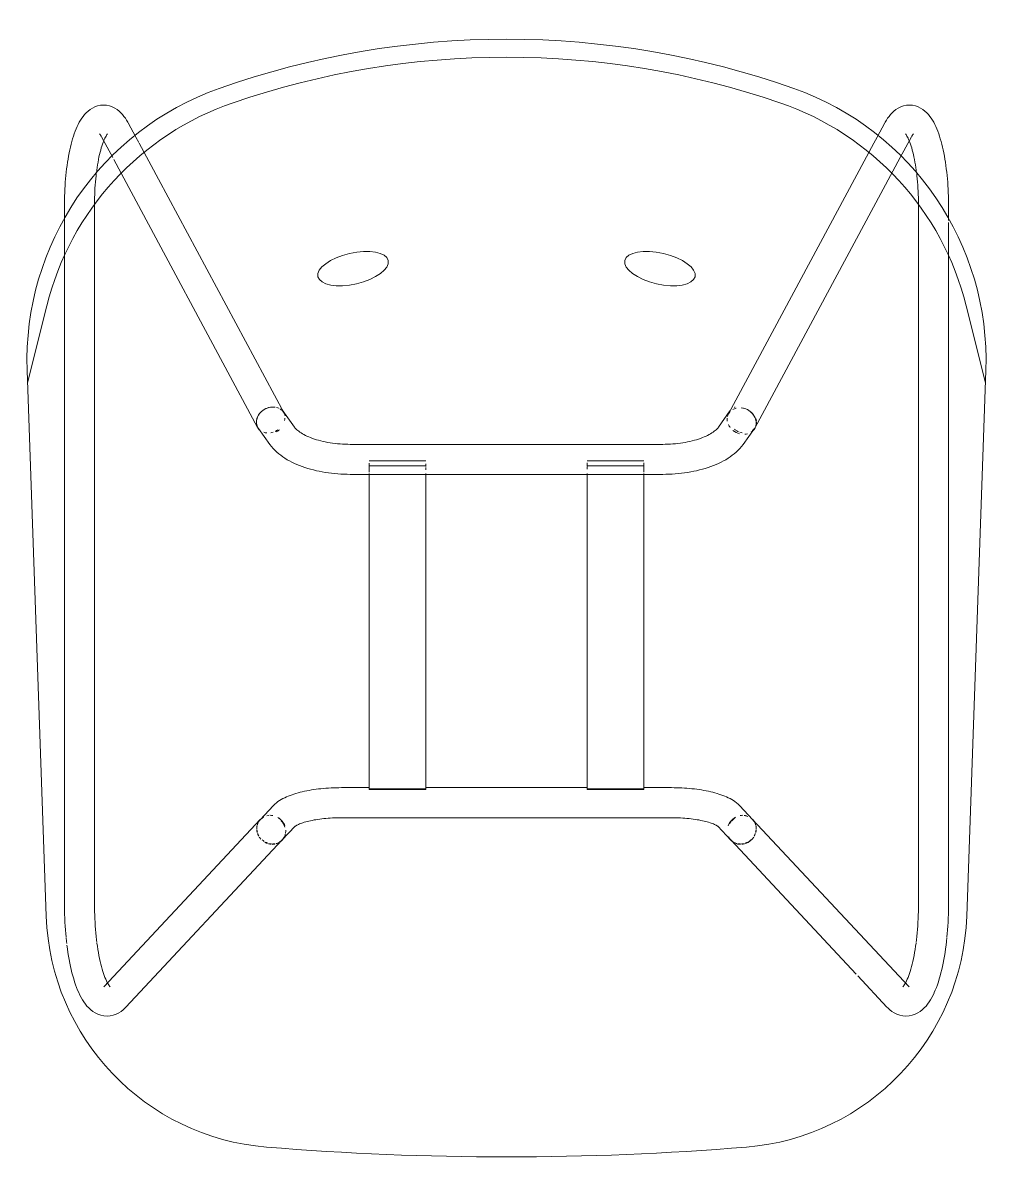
# Model space of a CAD drawing. Header units: inches. Extents: x -326 to 986, y -79 to 1436.
# Drawn here: x 406.08 to 426.22, y 92.17 to 115.85 of the extents above; entities that cross this region are included whole.
import ezdxf

# ---------------------------------------------------------------- set-up
doc = ezdxf.new("R2010")
doc.units = ezdxf.units.IN
doc.header["$MEASUREMENT"] = 0
doc.layers.add('I-FURN', color=30, linetype='Continuous', lineweight=9)

# ---------------------------------------------------------------- blocks, each defined once
blk = doc.blocks.new('HighTower_Eyes_Guest - HighTower_Eyes_Guest-V11-Level XX  POWER _ SIGNAL NEW')
at = {"layer": 'I-FURN'}
for p, q in [((-7.715, 8.958), (-7.877, 9.259)), ((7.877, 9.259), (7.715, 8.958)), ((-8.316, 9.013), (-8.325, 9)), ((-8.302, 9.029), (-8.304, 9.027)), ((8.302, 9.029), (8.304, 9.027)), ((-8.427, 8.964), (-8.197, 8.536)), ((-7.654, 8.846), (-7.715, 8.958)), ((-4.629, 3.215), (-7.648, 8.833)), ((7.647, 8.833), (4.621, 3.199)), ((7.715, 8.958), (7.648, 8.833)), ((8.197, 8.536), (8.427, 8.964)), ((5.171, 2.904), (8.197, 8.536)), ((-8.175, 8.495), (-5.18, 2.919)), ((-9.199, 7.566), (-9.199, 7.229)), ((-8.574, -7.02), (-8.574, 7.566)), ((8.574, 7.566), (8.574, -7.02)), ((9.199, 7.229), (9.199, 7.566)), ((-9.199, 7.229), (-9.199, -7.02)), ((9.199, -7.02), (9.199, 7.185)), ((-9.968, 3.844), (-9.567, 5.453)), ((9.968, 3.844), (9.567, 5.453)), ((-9.978, 4.107), (-9.581, -7.252)), ((9.581, -7.252), (9.978, 4.107)), ((-4.414, 2.926), (-4.652, 3.262)), ((4.652, 3.262), (4.414, 2.926)), ((-5.162, 2.9), (-4.924, 2.564)), ((4.924, 2.564), (5.162, 2.9)), ((-3.464, 2.575), (-3.411, 2.572)), ((3.251, 2.567), (-3.251, 2.567)), ((-2.858, 2.223), (-1.677, 2.223)), ((-2.858, 2.103), (-2.858, 2.174)), ((-2.858, 2.174), (-2.858, 2.121)), ((-1.677, 2.161), (-1.677, 2.103)), ((1.677, 2.223), (2.858, 2.223)), ((1.677, 2.121), (1.677, 2.179)), ((1.677, 2.179), (1.677, 2.121)), ((2.858, 2.121), (2.858, 2.179)), ((2.858, 2.179), (2.858, 2.108)), ((-3.251, 1.942), (3.251, 1.942)), ((-2.858, 2.121), (-1.677, 2.121)), ((-2.858, 2.037), (-2.858, 2.099)), ((-2.858, 2.099), (-2.858, 2.037)), ((-2.858, 1.987), (-2.858, 2.034)), ((-2.858, 2.034), (-2.858, 1.987)), ((-2.858, 1.758), (-2.858, 1.958)), ((-2.858, 1.942), (-2.858, 0.384)), ((-1.677, 2.037), (-1.677, 2.087)), ((-1.677, 2.087), (-1.677, 2.037)), ((-1.677, 1.958), (-1.677, 1.758)), ((-1.677, 0.384), (-1.677, 1.942)), ((1.677, 2.121), (2.858, 2.121)), ((1.677, 2.053), (1.677, 2.103)), ((1.677, 2.103), (1.677, 2.053)), ((1.677, 1.758), (1.677, 1.958)), ((1.677, 1.945), (1.677, 1.431)), ((2.858, 2.041), (2.858, 2.103)), ((2.858, 2.103), (2.858, 2.041)), ((2.858, 1.99), (2.858, 2.037)), ((2.858, 2.037), (2.858, 1.99)), ((2.858, 1.958), (2.858, 1.758)), ((2.858, 1.431), (2.858, 1.943)), ((3.315, 1.943), (3.251, 1.942)), ((-2.858, 1.431), (-2.858, 1.758)), ((-1.677, 1.758), (-1.677, 1.431)), ((1.677, 1.662), (1.677, 1.758)), ((1.677, 1.431), (1.677, 1.662)), ((2.858, 1.758), (2.858, 1.431)), ((-2.858, -3.207), (-2.858, 1.431)), ((-1.677, 1.431), (-1.677, -3.207)), ((1.677, -3.207), (1.677, 1.431)), ((2.858, 1.431), (2.858, -3.207)), ((1.677, 1.407), (1.677, 0.384)), ((2.858, 0.384), (2.858, 1.407)), ((-2.858, 0.384), (-2.858, -0.754)), ((-1.677, -0.181), (-1.677, 0.384)), ((1.677, 0.384), (1.677, -0.181)), ((2.858, -0.754), (2.858, 0.384)), ((-1.677, -0.754), (-1.677, -0.181)), ((1.677, -0.181), (1.677, -0.754)), ((-2.858, -0.754), (-2.858, -1.82)), ((-1.677, -1.82), (-1.677, -0.754)), ((1.677, -0.754), (1.677, -1.82)), ((2.858, -1.82), (2.858, -0.754)), ((-2.858, -1.82), (-2.858, -3.073)), ((-1.677, -3.073), (-1.677, -1.82)), ((1.677, -1.82), (1.677, -3.073)), ((2.858, -3.073), (2.858, -1.82)), ((-2.858, -3.073), (-2.858, -4.583)), ((-1.677, -4.583), (-1.677, -3.073)), ((1.677, -3.073), (1.677, -4.583)), ((2.858, -4.583), (2.858, -3.073)), ((-2.858, -3.535), (-2.858, -3.207)), ((-1.677, -3.207), (-1.677, -3.535)), ((1.677, -3.535), (1.677, -3.207)), ((2.858, -3.207), (2.858, -3.373)), ((-2.858, -4.602), (-2.858, -3.535)), ((-1.677, -3.535), (-1.677, -4.602)), ((1.677, -4.602), (1.677, -3.535)), ((2.858, -3.373), (2.858, -3.535)), ((2.858, -3.535), (2.858, -4.602)), ((-2.858, -4.578), (-3.421, -4.578)), ((-2.858, -4.578), (-2.858, -4.589)), ((-2.858, -4.602), (-2.858, -4.578)), ((-2.858, -4.589), (-2.858, -4.614)), ((-1.677, -4.602), (-2.858, -4.602)), ((-2.858, -4.614), (-1.677, -4.614)), ((1.677, -4.578), (-1.677, -4.578)), ((-1.677, -4.589), (-1.677, -4.578)), ((-1.677, -4.578), (-1.677, -4.583)), ((-1.677, -4.583), (-1.677, -4.602)), ((-1.677, -4.614), (-1.677, -4.589)), ((1.677, -4.589), (1.677, -4.578)), ((1.677, -4.578), (1.677, -4.602)), ((1.677, -4.614), (1.677, -4.589)), ((1.677, -4.602), (2.858, -4.602)), ((2.858, -4.614), (1.677, -4.614)), ((3.421, -4.578), (2.858, -4.578)), ((2.858, -4.578), (2.858, -4.589)), ((2.858, -4.602), (2.858, -4.578)), ((2.858, -4.589), (2.858, -4.614)), ((4.25, -4.664), (4.204, -4.654)), ((-4.85, -4.951), (-5.128, -5.245)), ((5.128, -5.245), (4.85, -4.951)), ((-3.421, -5.203), (3.421, -5.203)), ((-5.124, -5.238), (-8.377, -8.719)), ((-4.673, -5.674), (-4.396, -5.38)), ((3.668, -5.211), (3.623, -5.209)), ((4.042, -5.259), (4.004, -5.251)), ((4.078, -5.266), (4.042, -5.259)), ((4.113, -5.274), (4.078, -5.266)), ((4.146, -5.282), (4.113, -5.274)), ((4.178, -5.29), (4.146, -5.282)), ((4.208, -5.299), (4.178, -5.29)), ((4.236, -5.308), (4.208, -5.299)), ((4.262, -5.316), (4.236, -5.308)), ((4.397, -5.381), (4.395, -5.38)), ((4.396, -5.38), (4.673, -5.674)), ((8.377, -8.719), (5.124, -5.239)), ((-7.92, -9.146), (-4.667, -5.665)), ((4.668, -5.666), (7.276, -8.457)), ((9.194, -7.293), (9.197, -7.21)), ((-8.541, -7.673), (-8.548, -7.601)), ((9.168, -7.684), (9.174, -7.62)), ((8.445, -8.249), (8.459, -8.193)), ((8.459, -8.193), (8.471, -8.134)), ((7.311, -8.494), (7.92, -9.146)), ((8.373, -8.491), (8.388, -8.448)), ((-8.313, -8.63), (-8.327, -8.6)), ((-8.299, -8.655), (-8.313, -8.63)), ((-8.263, -8.709), (-8.273, -8.695)), ((-8.247, -8.726), (-8.249, -8.724)), ((8.247, -8.726), (8.249, -8.724)), ((-8.315, -9.333), (-8.249, -9.328)), ((8.313, -9.333), (8.249, -9.328))]:
    blk.add_line(p, q, dxfattribs=at)
at = {"layer": 'I-FURN', "flags": 128}
for points in [[(-8.387, 9.629), (-8.45, 9.624), (-8.511, 9.612), (-8.568, 9.592), (-8.62, 9.566), (-8.667, 9.536), (-8.709, 9.504), (-8.747, 9.468), (-8.781, 9.432), (-8.812, 9.393), (-8.84, 9.353), (-8.867, 9.312), (-8.892, 9.269), (-8.915, 9.225), (-8.937, 9.179), (-8.957, 9.131), (-8.977, 9.082), (-8.996, 9.031), (-9.014, 8.979), (-9.03, 8.925), (-9.047, 8.869), (-9.062, 8.812), (-9.076, 8.753), (-9.09, 8.693), (-9.103, 8.631), (-9.115, 8.568), (-9.126, 8.504), (-9.137, 8.438), (-9.146, 8.372), (-9.155, 8.304), (-9.163, 8.235), (-9.171, 8.165), (-9.177, 8.095), (-9.183, 8.023), (-9.188, 7.952), (-9.192, 7.879), (-9.195, 7.806), (-9.197, 7.733), (-9.199, 7.66), (-9.199, 7.586), (-9.199, 7.566)], [(-8.387, 9.629), (-8.323, 9.624), (-8.262, 9.612), (-8.205, 9.592), (-8.153, 9.566), (-8.107, 9.536), (-8.065, 9.504), (-8.027, 9.468), (-7.993, 9.432), (-7.962, 9.393), (-7.933, 9.353), (-7.907, 9.312), (-7.882, 9.269), (-7.877, 9.259)], [(8.387, 9.629), (8.323, 9.624), (8.262, 9.612), (8.205, 9.592), (8.153, 9.566), (8.107, 9.536), (8.065, 9.504), (8.027, 9.468), (7.993, 9.432), (7.962, 9.393), (7.933, 9.353), (7.907, 9.312), (7.882, 9.269), (7.877, 9.259)], [(8.387, 9.629), (8.45, 9.624), (8.511, 9.612), (8.568, 9.592), (8.62, 9.566), (8.667, 9.536), (8.709, 9.504), (8.747, 9.468), (8.781, 9.432), (8.812, 9.393), (8.84, 9.353), (8.867, 9.312), (8.892, 9.269), (8.915, 9.225), (8.937, 9.179), (8.957, 9.131), (8.977, 9.082), (8.996, 9.031), (9.014, 8.979), (9.03, 8.925), (9.047, 8.869), (9.062, 8.812), (9.076, 8.753), (9.09, 8.693), (9.103, 8.631), (9.115, 8.568), (9.126, 8.504), (9.137, 8.438), (9.146, 8.372), (9.155, 8.304), (9.163, 8.235), (9.171, 8.165), (9.177, 8.095), (9.183, 8.023), (9.188, 7.952), (9.192, 7.879), (9.195, 7.806), (9.197, 7.733), (9.199, 7.66), (9.199, 7.586), (9.199, 7.566)], [(-8.471, 9.029), (-8.47, 9.027), (-8.465, 9.022), (-8.458, 9.013), (-8.449, 9), (-8.438, 8.983), (-8.427, 8.964)], [(-8.325, 9), (-8.335, 8.983), (-8.346, 8.963), (-8.358, 8.94), (-8.371, 8.913), (-8.384, 8.883)], [(-8.304, 9.027), (-8.309, 9.022), (-8.316, 9.013)], [(8.304, 9.027), (8.309, 9.022), (8.316, 9.013)], [(8.316, 9.013), (8.325, 9), (8.335, 8.983), (8.346, 8.963), (8.358, 8.94), (8.371, 8.913), (8.384, 8.883)], [(8.471, 9.029), (8.47, 9.027), (8.465, 9.022), (8.458, 9.013), (8.449, 9), (8.438, 8.983), (8.427, 8.964)], [(-8.384, 8.883), (-8.397, 8.85), (-8.409, 8.814), (-8.422, 8.776), (-8.435, 8.735), (-8.447, 8.692), (-8.459, 8.646), (-8.471, 8.598), (-8.482, 8.548), (-8.492, 8.496), (-8.502, 8.443), (-8.512, 8.387), (-8.521, 8.331), (-8.529, 8.272), (-8.537, 8.213)], [(8.384, 8.883), (8.397, 8.85), (8.409, 8.814), (8.422, 8.776), (8.435, 8.735), (8.447, 8.692), (8.459, 8.646), (8.471, 8.598), (8.482, 8.548), (8.492, 8.496), (8.502, 8.443), (8.512, 8.387), (8.521, 8.331), (8.529, 8.272), (8.537, 8.213)], [(-8.538, 8.199), (-8.544, 8.152), (-8.55, 8.09), (-8.556, 8.027), (-8.56, 7.963), (-8.565, 7.898), (-8.568, 7.833), (-8.571, 7.767), (-8.573, 7.702)], [(8.538, 8.199), (8.544, 8.152), (8.55, 8.09), (8.556, 8.027), (8.56, 7.963), (8.564, 7.903)], [(8.565, 7.898), (8.568, 7.833), (8.571, 7.767), (8.573, 7.701), (8.574, 7.635), (8.574, 7.569), (8.574, 7.566)], [(-8.573, 7.701), (-8.574, 7.635), (-8.574, 7.569), (-8.574, 7.566)], [(-4.414, 2.926), (-4.405, 2.914), (-4.393, 2.9), (-4.379, 2.885), (-4.363, 2.87), (-4.345, 2.854), (-4.324, 2.838), (-4.301, 2.821), (-4.276, 2.804), (-4.248, 2.788), (-4.218, 2.771), (-4.186, 2.754), (-4.153, 2.738), (-4.117, 2.722), (-4.079, 2.707), (-4.04, 2.692), (-3.998, 2.678), (-3.956, 2.664), (-3.911, 2.652), (-3.866, 2.64), (-3.819, 2.628), (-3.771, 2.618), (-3.722, 2.608), (-3.672, 2.6), (-3.621, 2.592), (-3.569, 2.586), (-3.517, 2.58), (-3.464, 2.575)], [(4.414, 2.926), (4.405, 2.914), (4.393, 2.9), (4.379, 2.885), (4.363, 2.87), (4.345, 2.854), (4.324, 2.838), (4.301, 2.821), (4.276, 2.804), (4.248, 2.788), (4.218, 2.771), (4.186, 2.754), (4.153, 2.738), (4.117, 2.722)], [(3.911, 2.652), (3.866, 2.64), (3.819, 2.628), (3.771, 2.618), (3.722, 2.608), (3.672, 2.6), (3.621, 2.592), (3.569, 2.586), (3.517, 2.58), (3.464, 2.575), (3.411, 2.572), (3.357, 2.569), (3.303, 2.568), (3.251, 2.567)], [(4.04, 2.692), (3.998, 2.678), (3.956, 2.664), (3.911, 2.652)], [(4.117, 2.722), (4.079, 2.707), (4.04, 2.692)], [(-4.924, 2.564), (-4.892, 2.522), (-4.858, 2.482)], [(-4.858, 2.482), (-4.821, 2.443), (-4.783, 2.407), (-4.742, 2.372), (-4.7, 2.339), (-4.656, 2.307), (-4.611, 2.277), (-4.564, 2.248), (-4.515, 2.221), (-4.465, 2.195), (-4.414, 2.17), (-4.361, 2.147), (-4.307, 2.125), (-4.251, 2.104), (-4.195, 2.085), (-4.137, 2.066), (-4.078, 2.049), (-4.019, 2.033), (-3.958, 2.019), (-3.896, 2.006), (-3.834, 1.994)], [(-3.411, 2.572), (-3.357, 2.569), (-3.303, 2.568), (-3.251, 2.567)], [(4.821, 2.443), (4.783, 2.407), (4.742, 2.372), (4.7, 2.339), (4.656, 2.307), (4.611, 2.277), (4.564, 2.248), (4.515, 2.221), (4.465, 2.195), (4.414, 2.17), (4.361, 2.147), (4.307, 2.125)], [(4.924, 2.564), (4.892, 2.522), (4.858, 2.482), (4.821, 2.443)], [(-3.834, 1.994), (-3.771, 1.983), (-3.707, 1.973), (-3.643, 1.965), (-3.578, 1.958)], [(-3.578, 1.958), (-3.513, 1.952), (-3.447, 1.948), (-3.381, 1.945), (-3.315, 1.943), (-3.251, 1.942)], [(3.447, 1.948), (3.381, 1.945), (3.315, 1.943)], [(4.307, 2.125), (4.251, 2.104), (4.195, 2.085), (4.137, 2.066), (4.078, 2.049), (4.019, 2.033), (3.958, 2.019), (3.896, 2.006), (3.834, 1.994), (3.771, 1.983), (3.707, 1.973), (3.643, 1.965), (3.578, 1.958), (3.513, 1.952), (3.447, 1.948)], [(-4.581, -4.771), (-4.543, -4.755), (-4.504, -4.739), (-4.464, -4.725), (-4.423, -4.711), (-4.382, -4.699), (-4.339, -4.686), (-4.295, -4.675), (-4.25, -4.664), (-4.204, -4.654), (-4.157, -4.644), (-4.11, -4.635), (-4.062, -4.627), (-4.012, -4.62), (-3.962, -4.613), (-3.912, -4.606), (-3.861, -4.601), (-3.809, -4.596), (-3.757, -4.591)], [(-3.757, -4.591), (-3.704, -4.587), (-3.651, -4.584), (-3.598, -4.582), (-3.544, -4.58), (-3.491, -4.579), (-3.437, -4.578), (-3.421, -4.578)], [(3.809, -4.596), (3.757, -4.591), (3.704, -4.587), (3.651, -4.584), (3.598, -4.582), (3.544, -4.58), (3.491, -4.579), (3.437, -4.578), (3.421, -4.578)], [(4.204, -4.654), (4.157, -4.644), (4.11, -4.635), (4.062, -4.627), (4.012, -4.62), (3.962, -4.613), (3.912, -4.606), (3.861, -4.601), (3.809, -4.596)], [(4.581, -4.771), (4.543, -4.755), (4.504, -4.739), (4.464, -4.725), (4.423, -4.711), (4.382, -4.699), (4.339, -4.686), (4.295, -4.675), (4.25, -4.664)], [(-4.85, -4.951), (-4.82, -4.921), (-4.788, -4.894), (-4.756, -4.869), (-4.722, -4.847), (-4.688, -4.826), (-4.653, -4.806), (-4.617, -4.788), (-4.581, -4.771)], [(4.756, -4.869), (4.722, -4.847), (4.688, -4.826), (4.653, -4.806), (4.617, -4.788), (4.581, -4.771)], [(4.85, -4.951), (4.82, -4.921), (4.788, -4.894), (4.756, -4.869)], [(-3.926, -5.239), (-3.885, -5.233), (-3.843, -5.227), (-3.801, -5.223), (-3.757, -5.218), (-3.713, -5.215), (-3.668, -5.211), (-3.623, -5.209), (-3.578, -5.206), (-3.532, -5.205), (-3.486, -5.204), (-3.44, -5.203), (-3.421, -5.203)], [(3.623, -5.209), (3.578, -5.206), (3.532, -5.205), (3.486, -5.204), (3.44, -5.203), (3.421, -5.203)], [(-4.397, -5.381), (-4.395, -5.38), (-4.391, -5.377)], [(-4.391, -5.377), (-4.384, -5.372), (-4.374, -5.366), (-4.361, -5.359), (-4.346, -5.351), (-4.329, -5.343), (-4.309, -5.334), (-4.286, -5.325), (-4.262, -5.316), (-4.236, -5.308), (-4.208, -5.299), (-4.178, -5.29), (-4.146, -5.282), (-4.113, -5.274), (-4.078, -5.266), (-4.042, -5.259), (-4.004, -5.251), (-3.966, -5.245), (-3.926, -5.239)], [(4.004, -5.251), (3.966, -5.245), (3.926, -5.239), (3.885, -5.233), (3.843, -5.227), (3.801, -5.223), (3.757, -5.218), (3.713, -5.215), (3.668, -5.211)], [(4.395, -5.38), (4.391, -5.377), (4.384, -5.372), (4.374, -5.366), (4.361, -5.359), (4.346, -5.351), (4.329, -5.343), (4.309, -5.334), (4.286, -5.325), (4.262, -5.316)], [(-9.186, -7.458), (-9.19, -7.376), (-9.194, -7.293), (-9.197, -7.21), (-9.198, -7.126), (-9.199, -7.043), (-9.199, -7.02)], [(-8.548, -7.601), (-8.555, -7.528), (-8.56, -7.455), (-8.564, -7.38), (-8.568, -7.305), (-8.571, -7.229), (-8.573, -7.153), (-8.574, -7.077), (-8.574, -7.02)], [(8.564, -7.38), (8.568, -7.305), (8.571, -7.229), (8.573, -7.153), (8.574, -7.077), (8.574, -7.02)], [(9.197, -7.21), (9.198, -7.126), (9.199, -7.043), (9.199, -7.02)], [(9.186, -7.458), (9.19, -7.376), (9.194, -7.293)], [(-9.168, -7.684), (-9.174, -7.62), (-9.18, -7.539), (-9.186, -7.458)], [(8.526, -7.804), (8.534, -7.743), (8.541, -7.673), (8.548, -7.601), (8.555, -7.528), (8.56, -7.455), (8.564, -7.38)], [(9.174, -7.62), (9.18, -7.539), (9.186, -7.458)], [(-9.153, -7.825), (-9.158, -7.779), (-9.167, -7.7)], [(-8.526, -7.804), (-8.534, -7.743), (-8.541, -7.673)], [(9.149, -7.857), (9.158, -7.779), (9.167, -7.7)], [(-8.61, -9.235), (-8.654, -9.2), (-8.695, -9.163), (-8.732, -9.123), (-8.766, -9.081), (-8.797, -9.037), (-8.826, -8.992), (-8.853, -8.945), (-8.879, -8.895), (-8.903, -8.844), (-8.926, -8.791), (-8.948, -8.736), (-8.969, -8.679), (-8.989, -8.621), (-9.008, -8.56), (-9.026, -8.497), (-9.044, -8.433), (-9.06, -8.366), (-9.075, -8.298), (-9.09, -8.229), (-9.103, -8.157), (-9.116, -8.084), (-9.128, -8.01), (-9.139, -7.934), (-9.149, -7.857)], [(-8.327, -8.6), (-8.342, -8.567), (-8.358, -8.531), (-8.373, -8.491), (-8.388, -8.448), (-8.403, -8.402), (-8.417, -8.354), (-8.432, -8.303), (-8.445, -8.249), (-8.459, -8.193), (-8.471, -8.134), (-8.483, -8.074), (-8.495, -8.011), (-8.506, -7.947), (-8.516, -7.88), (-8.525, -7.813)], [(8.471, -8.134), (8.483, -8.074), (8.495, -8.011), (8.506, -7.947), (8.516, -7.88), (8.525, -7.813)], [(8.903, -8.844), (8.926, -8.791), (8.948, -8.736), (8.969, -8.679), (8.989, -8.621), (9.008, -8.56), (9.026, -8.497), (9.044, -8.433), (9.06, -8.366), (9.075, -8.298), (9.09, -8.229), (9.103, -8.157), (9.116, -8.084), (9.128, -8.01)], [(9.128, -8.01), (9.139, -7.934), (9.149, -7.857)], [(8.388, -8.448), (8.403, -8.402), (8.417, -8.354), (8.432, -8.303), (8.445, -8.249)], [(8.299, -8.655), (8.313, -8.63), (8.327, -8.6), (8.342, -8.567), (8.358, -8.531), (8.373, -8.491)], [(-8.383, -8.726), (-8.381, -8.724), (-8.377, -8.719)], [(-8.273, -8.695), (-8.285, -8.677), (-8.299, -8.655)], [(-8.249, -8.724), (-8.255, -8.719), (-8.263, -8.709)], [(8.249, -8.724), (8.255, -8.719), (8.263, -8.709)], [(8.263, -8.709), (8.273, -8.695), (8.285, -8.677), (8.299, -8.655)], [(8.383, -8.726), (8.381, -8.724), (8.377, -8.719)], [(8.797, -9.037), (8.826, -8.992), (8.853, -8.945), (8.879, -8.895), (8.9, -8.851)], [(-8.071, -9.267), (-8.021, -9.235), (-7.976, -9.2), (-7.936, -9.163), (-7.92, -9.146)], [(8.249, -9.328), (8.185, -9.315), (8.125, -9.294), (8.071, -9.267), (8.021, -9.235), (7.976, -9.2), (7.936, -9.163), (7.92, -9.146)], [(8.315, -9.333), (8.382, -9.328), (8.445, -9.315), (8.505, -9.294), (8.56, -9.267), (8.61, -9.235), (8.654, -9.2), (8.695, -9.163), (8.732, -9.123), (8.766, -9.081), (8.797, -9.037)], [(-8.315, -9.333), (-8.382, -9.328), (-8.445, -9.315), (-8.505, -9.294), (-8.56, -9.267), (-8.61, -9.235)], [(-8.249, -9.328), (-8.185, -9.315), (-8.125, -9.294), (-8.076, -9.269)]]:
    blk.add_lwpolyline(points, dxfattribs=at)
at = {"layer": 'I-FURN'}
for centre, radius, start, end in [((0, -6.944), 17.943, 70.5275, 109.4725), ((0, -6.944), 17.943, 70.5275, 109.4725), ((0, -6.944), 17.568, 71.1082, 108.8918), ((-3.981, 4.316), 6, 109.4725, 182), ((3.981, 4.316), 6, 358, 70.5275), ((-3.746, 4.001), 6, 108.8918, 166), ((3.746, 4.001), 6, 14, 71.1082), ((-4.584, -7.077), 5, 182, 265.3163), ((4.584, -7.077), 5, 274.6837, 358), ((0, 48.875), 61.139, 265.31633, 274.68367)]:
    blk.add_arc(centre, radius, start, end, dxfattribs=at)
for centre, major_axis in [((-3.194, 6.224), (0.731, 0.169)), ((3.194, 6.224), (-0.731, 0.169))]:
    blk.add_ellipse(centre, major_axis=major_axis, ratio=0.429347, dxfattribs=at)
for centre, major_axis, ratio, start_param, end_param in [((-4.904, 3.067), (0.275, 0.148), 0.846149, 1.005041, 2.314038), ((-4.904, 3.067), (0.275, 0.148), 0.846149, 0.847322, 1.005041), ((-4.904, 3.067), (0.275, 0.148), 0.846149, 0.56645, 0.743241), ((4.896, 3.052), (-0.275, 0.148), 0.846149, 5.539944, 5.663903), ((4.907, 3.081), (-0.255, 0.181), 0.826969, 5.767047, 5.826044), ((4.896, 3.052), (-0.275, 0.148), 0.846149, 3.445549, 5.172895), ((-4.904, 3.067), (0.275, 0.148), 0.846149, 2.314038, 3.361235), ((-4.907, 3.081), (0.255, 0.181), 0.826969, 2.348734, 2.610534), ((-4.904, 3.067), (0.275, 0.148), 0.846149, 0.245101, 0.481442), ((-4.904, 3.067), (0.275, 0.148), 0.846149, 0, 0.219642), ((-4.907, 3.081), (0.255, 0.181), 0.826969, 6.042005, 6.283185), ((-4.904, 3.067), (0.275, 0.148), 0.846149, 6.241028, 6.283185), ((-4.904, 3.067), (0.275, 0.148), 0.846149, 6.055057, 6.234538), ((-4.907, 3.081), (0.255, 0.181), 0.826969, 5.50754, 5.687096), ((4.896, 3.052), (-0.275, 0.148), 0.846149, 0.345403, 0.565756), ((4.896, 3.052), (-0.275, 0.148), 0.846149, 6.063543, 6.500328), ((4.907, 3.081), (-0.255, 0.181), 0.826969, 0, 0.24118), ((4.896, 3.052), (-0.275, 0.148), 0.846149, 5.663903, 5.801744), ((4.907, 3.081), (-0.255, 0.181), 0.826969, 3.769872, 3.934451), ((-4.907, 3.081), (0.255, 0.181), 0.826969, 2.610534, 2.872333), ((-4.907, 3.081), (0.255, 0.181), 0.826969, 3.134132, 3.141593), ((-4.907, 3.081), (0.255, 0.181), 0.826969, 4.507518, 4.704929), ((-4.904, 3.067), (0.275, 0.148), 0.846149, 4.670232, 4.932031), ((4.896, 3.052), (-0.275, 0.148), 0.846149, 0.827555, 1.089355), ((4.896, 3.052), (-0.275, 0.148), 0.846149, 1.351154, 1.853974), ((4.907, 3.081), (-0.255, 0.181), 0.826969, 1.519259, 1.578257), ((4.907, 3.081), (-0.255, 0.181), 0.826969, 1.606635, 1.840056), ((4.896, 3.052), (-0.275, 0.148), 0.846149, 2.707661, 3.141593), ((4.907, 3.081), (-0.255, 0.181), 0.826969, 2.887254, 3.141593), ((4.907, 3.081), (-0.255, 0.181), 0.826969, 3.141593, 3.149053), ((4.896, 3.052), (-0.275, 0.148), 0.846149, 3.141593, 3.18375), ((4.896, 3.052), (-0.275, 0.148), 0.846149, 3.18375, 3.445549), ((4.907, 3.081), (-0.255, 0.181), 0.826969, 3.478649, 3.672652), ((-4.907, 3.081), (0.255, 0.181), 0.826969, 3.670142, 3.899693), ((-4.907, 3.081), (0.255, 0.181), 0.826969, 4.18133, 4.342747), ((4.907, 3.081), (-0.255, 0.181), 0.826969, 1.940439, 2.101855), ((4.896, 3.052), (-0.275, 0.148), 0.846149, 2.218705, 2.398351), ((-4.9, -5.46), (-0.227, 0.214), 0.915808, 5.948672, 6.135181), ((-4.895, -5.452), (-0.228, 0.213), 0.916448, 5.56365, 5.74036), ((-4.895, -5.452), (-0.228, 0.213), 0.916448, 5.320724, 5.50751), ((-4.895, -5.452), (-0.228, 0.213), 0.916448, 4.198513, 4.953354), ((4.896, -5.452), (0.228, 0.213), 0.916448, 1.390583, 2.084672), ((4.896, -5.452), (0.228, 0.213), 0.916448, 1.299274, 1.390583), ((4.896, -5.452), (0.228, 0.213), 0.916448, 0.777465, 0.963998), ((4.896, -5.452), (0.228, 0.213), 0.916448, 0.513876, 0.700969), ((4.9, -5.46), (0.227, 0.214), 0.915808, 0.433971, 0.596313), ((-4.9, -5.46), (-0.227, 0.214), 0.915808, 0.509455, 0.712684), ((-4.895, -5.452), (-0.228, 0.213), 0.916448, 0.533321, 0.702853), ((-4.9, -5.46), (-0.227, 0.214), 0.915808, 0.242642, 0.450885), ((-4.895, -5.452), (-0.228, 0.213), 0.916448, 0.009723, 0.444268), ((-4.9, -5.46), (-0.227, 0.214), 0.915808, 0, 0.189085), ((-4.9, -5.46), (-0.227, 0.214), 0.915808, 6.210471, 6.283185), ((-4.895, -5.452), (-0.228, 0.213), 0.916448, 0, 0.009723), ((-4.9, -5.46), (-0.227, 0.214), 0.915808, 4.146457, 4.639675), ((4.9, -5.46), (0.227, 0.214), 0.915808, 1.708067, 1.90531), ((4.9, -5.46), (0.227, 0.214), 0.915808, 1.381711, 1.64351), ((4.9, -5.46), (0.227, 0.214), 0.915808, 0, 0.072714), ((4.896, -5.452), (0.228, 0.213), 0.916448, 6.273463, 6.283185), ((4.896, -5.452), (0.228, 0.213), 0.916448, 5.831055, 6.273463), ((4.9, -5.46), (0.227, 0.214), 0.915808, 6.0941, 6.283185), ((4.9, -5.46), (0.227, 0.214), 0.915808, 5.832301, 6.038333), ((4.896, -5.452), (0.228, 0.213), 0.916448, 5.567762, 5.749864), ((4.9, -5.46), (0.227, 0.214), 0.915808, 5.570501, 5.771722), ((-4.9, -5.46), (-0.227, 0.214), 0.915808, 0.784647, 0.974484), ((-4.895, -5.452), (-0.228, 0.213), 0.916448, 0.795121, 0.965985), ((-4.9, -5.46), (-0.227, 0.214), 0.915808, 1.050468, 1.236283), ((-4.895, -5.452), (-0.228, 0.213), 0.916448, 1.05692, 1.229009), ((-4.9, -5.46), (-0.227, 0.214), 0.915808, 1.315063, 1.498082), ((-4.895, -5.452), (-0.228, 0.213), 0.916448, 1.580519, 1.75543), ((-4.895, -5.452), (-0.228, 0.213), 0.916448, 2.889516, 3.141593), ((-4.9, -5.46), (-0.227, 0.214), 0.915808, 3.068879, 3.141593), ((-4.9, -5.46), (-0.227, 0.214), 0.915808, 3.141593, 3.330678), ((-4.895, -5.452), (-0.228, 0.213), 0.916448, 3.141593, 3.413115), ((-4.895, -5.452), (-0.228, 0.213), 0.916448, 3.44224, 3.65847), ((-4.895, -5.452), (-0.228, 0.213), 0.916448, 3.715896, 3.900759), ((4.896, -5.452), (0.228, 0.213), 0.916448, 2.870071, 3.393669), ((4.9, -5.46), (0.227, 0.214), 0.915808, 2.952507, 3.214307), ((4.9, -5.46), (0.227, 0.214), 0.915808, 4.261504, 4.967793), ((4.896, -5.452), (0.228, 0.213), 0.916448, 4.52041, 4.702666), ((4.896, -5.452), (0.228, 0.213), 0.916448, 5.047749, 5.226265), ((4.9, -5.46), (0.227, 0.214), 0.915808, 5.046902, 5.232443), ((4.896, -5.452), (0.228, 0.213), 0.916448, 5.304591, 5.488065), ((4.9, -5.46), (0.227, 0.214), 0.915808, 5.308702, 5.498326), ((-4.9, -5.46), (-0.227, 0.214), 0.915808, 1.842905, 2.021681), ((-4.895, -5.452), (-0.228, 0.213), 0.916448, 1.842318, 2.019215), ((-4.9, -5.46), (-0.227, 0.214), 0.915808, 2.105874, 2.283481), ((-4.895, -5.452), (-0.228, 0.213), 0.916448, 2.104118, 2.283912), ((-4.9, -5.46), (-0.227, 0.214), 0.915808, 2.369337, 2.54528), ((-4.895, -5.452), (-0.228, 0.213), 0.916448, 2.365917, 2.550664), ((-4.9, -5.46), (-0.227, 0.214), 0.915808, 2.633342, 2.807079), ((-4.895, -5.452), (-0.228, 0.213), 0.916448, 2.627717, 2.823607), ((4.896, -5.452), (0.228, 0.213), 0.916448, 3.393669, 3.655469), ((4.9, -5.46), (0.227, 0.214), 0.915808, 3.457767, 3.476106), ((4.9, -5.46), (0.227, 0.214), 0.915808, 3.476106, 3.91334), ((4.896, -5.452), (0.228, 0.213), 0.916448, 3.721868, 3.917268), ((4.896, -5.452), (0.228, 0.213), 0.916448, 3.990302, 4.179068), ((4.9, -5.46), (0.227, 0.214), 0.915808, 3.999705, 4.176851), ((4.896, -5.452), (0.228, 0.213), 0.916448, 4.255966, 4.440867)]:
    blk.add_ellipse(centre, major_axis=major_axis, ratio=ratio, start_param=start_param, end_param=end_param, dxfattribs=at)
blk = doc.blocks.new('HighTower_Eyes_Guest - HighTower_Eyes_Guest-V22-Level XX  POWER _ SIGNAL NEW')
at = {"layer": 'I-FURN'}
for p, q in [((-7.715, 8.958), (-7.877, 9.259)), ((7.877, 9.259), (7.715, 8.958)), ((-8.302, 9.029), (-8.304, 9.027)), ((8.302, 9.029), (8.304, 9.027)), ((-8.427, 8.964), (-8.197, 8.536)), ((-7.654, 8.846), (-7.715, 8.958)), ((-4.629, 3.215), (-7.648, 8.833)), ((7.647, 8.833), (4.621, 3.199)), ((7.715, 8.958), (7.648, 8.833)), ((8.197, 8.536), (8.427, 8.964)), ((5.171, 2.904), (8.197, 8.536)), ((-8.175, 8.495), (-5.18, 2.919)), ((-9.199, 7.566), (-9.199, 7.229)), ((-8.574, -7.02), (-8.574, 7.566)), ((8.574, 7.566), (8.574, -7.02)), ((9.199, 7.229), (9.199, 7.566)), ((-9.199, 7.229), (-9.199, -7.02)), ((9.199, -7.02), (9.199, 7.185)), ((-9.968, 3.844), (-9.567, 5.453)), ((9.968, 3.844), (9.567, 5.453)), ((-9.978, 4.107), (-9.581, -7.252)), ((9.581, -7.252), (9.978, 4.107)), ((-4.414, 2.926), (-4.652, 3.262)), ((4.652, 3.262), (4.414, 2.926)), ((-5.162, 2.9), (-4.924, 2.564)), ((4.924, 2.564), (5.162, 2.9)), ((3.251, 2.567), (-3.251, 2.567)), ((-2.858, 2.223), (-1.677, 2.223)), ((-2.858, 2.103), (-2.858, 2.174)), ((-2.858, 2.174), (-2.858, 2.121)), ((-1.677, 2.161), (-1.677, 2.103)), ((1.677, 2.223), (2.858, 2.223)), ((1.677, 2.121), (1.677, 2.179)), ((1.677, 2.179), (1.677, 2.121)), ((2.858, 2.121), (2.858, 2.179)), ((2.858, 2.179), (2.858, 2.108)), ((-3.251, 1.942), (3.251, 1.942)), ((-2.858, 2.121), (-1.677, 2.121)), ((-2.858, 2.037), (-2.858, 2.099)), ((-2.858, 2.099), (-2.858, 2.037)), ((-2.858, 1.987), (-2.858, 2.034)), ((-2.858, 2.034), (-2.858, 1.987)), ((-2.858, 1.758), (-2.858, 1.958)), ((-2.858, 1.942), (-2.858, 0.384)), ((-1.677, 2.037), (-1.677, 2.087)), ((-1.677, 2.087), (-1.677, 2.037)), ((-1.677, 1.958), (-1.677, 1.758)), ((-1.677, 0.384), (-1.677, 1.942)), ((1.677, 2.121), (2.858, 2.121)), ((1.677, 2.053), (1.677, 2.103)), ((1.677, 2.103), (1.677, 2.053)), ((1.677, 1.758), (1.677, 1.958)), ((1.677, 1.945), (1.677, 1.431)), ((2.858, 2.041), (2.858, 2.103)), ((2.858, 2.103), (2.858, 2.041)), ((2.858, 1.99), (2.858, 2.037)), ((2.858, 2.037), (2.858, 1.99)), ((2.858, 1.958), (2.858, 1.758)), ((2.858, 1.431), (2.858, 1.943)), ((-2.858, 1.431), (-2.858, 1.758)), ((-1.677, 1.758), (-1.677, 1.431)), ((1.677, 1.431), (1.677, 1.758)), ((2.858, 1.758), (2.858, 1.431)), ((-2.858, -3.207), (-2.858, 1.431)), ((-1.677, 1.431), (-1.677, -3.207)), ((1.677, -3.207), (1.677, 1.431)), ((2.858, 1.431), (2.858, -3.207)), ((1.677, 1.407), (1.677, 0.384)), ((2.858, 0.384), (2.858, 1.407)), ((-2.858, 0.384), (-2.858, -0.754)), ((-1.677, -0.754), (-1.677, 0.384)), ((1.677, 0.384), (1.677, -0.754)), ((2.858, -0.754), (2.858, 0.384)), ((-2.858, -0.754), (-2.858, -1.82)), ((-1.677, -1.82), (-1.677, -0.754)), ((1.677, -0.754), (1.677, -1.82)), ((2.858, -1.82), (2.858, -0.754)), ((-2.858, -1.82), (-2.858, -2.448)), ((-1.677, -3.073), (-1.677, -1.82)), ((1.677, -1.82), (1.677, -2.448)), ((2.858, -3.073), (2.858, -1.82)), ((-2.858, -2.448), (-2.858, -3.073)), ((1.677, -2.448), (1.677, -3.073)), ((-2.858, -3.073), (-2.858, -4.583)), ((-1.677, -4.583), (-1.677, -3.073)), ((1.677, -3.073), (1.677, -4.583)), ((2.858, -4.583), (2.858, -3.073)), ((-2.858, -3.535), (-2.858, -3.207)), ((-1.677, -3.207), (-1.677, -3.535)), ((1.677, -3.535), (1.677, -3.207)), ((2.858, -3.207), (2.858, -3.535)), ((-2.858, -4.602), (-2.858, -3.535)), ((-1.677, -3.535), (-1.677, -4.602)), ((1.677, -4.602), (1.677, -3.535)), ((2.858, -3.535), (2.858, -4.602)), ((-2.858, -4.578), (-3.421, -4.578)), ((-2.858, -4.578), (-2.858, -4.589)), ((-2.858, -4.602), (-2.858, -4.578)), ((-2.858, -4.589), (-2.858, -4.614)), ((-1.677, -4.602), (-2.858, -4.602)), ((-2.858, -4.614), (-1.677, -4.614)), ((1.677, -4.578), (-1.677, -4.578)), ((-1.677, -4.589), (-1.677, -4.578)), ((-1.677, -4.578), (-1.677, -4.602)), ((-1.677, -4.614), (-1.677, -4.589)), ((1.677, -4.589), (1.677, -4.578)), ((1.677, -4.578), (1.677, -4.602)), ((1.677, -4.614), (1.677, -4.589)), ((1.677, -4.602), (2.858, -4.602)), ((2.858, -4.614), (1.677, -4.614)), ((3.421, -4.578), (2.858, -4.578)), ((2.858, -4.578), (2.858, -4.589)), ((2.858, -4.602), (2.858, -4.578)), ((2.858, -4.589), (2.858, -4.614)), ((-4.85, -4.951), (-5.128, -5.245)), ((5.128, -5.245), (4.85, -4.951)), ((-3.421, -5.203), (3.421, -5.203)), ((-5.124, -5.238), (-8.377, -8.719)), ((-4.673, -5.674), (-4.396, -5.38)), ((4.396, -5.38), (4.673, -5.674)), ((8.377, -8.719), (5.124, -5.239)), ((-7.92, -9.146), (-4.667, -5.665)), ((4.668, -5.666), (7.276, -8.457)), ((7.311, -8.494), (7.92, -9.146)), ((-8.247, -8.726), (-8.249, -8.724)), ((8.247, -8.726), (8.249, -8.724))]:
    blk.add_line(p, q, dxfattribs=at)
at = {"layer": 'I-FURN', "flags": 128}
for points in [[(-8.387, 9.629), (-8.45, 9.624), (-8.511, 9.612), (-8.568, 9.592), (-8.62, 9.566), (-8.667, 9.536), (-8.709, 9.504), (-8.747, 9.468), (-8.781, 9.432), (-8.812, 9.393), (-8.84, 9.353), (-8.867, 9.312), (-8.892, 9.269), (-8.915, 9.225), (-8.937, 9.179), (-8.957, 9.131), (-8.977, 9.082), (-8.996, 9.031), (-9.014, 8.979), (-9.03, 8.925), (-9.047, 8.869), (-9.062, 8.812), (-9.076, 8.753), (-9.09, 8.693), (-9.103, 8.631), (-9.115, 8.568), (-9.126, 8.504), (-9.137, 8.438), (-9.146, 8.372), (-9.155, 8.304), (-9.163, 8.235), (-9.171, 8.165), (-9.177, 8.095), (-9.183, 8.023), (-9.188, 7.952), (-9.192, 7.879), (-9.195, 7.806), (-9.197, 7.733), (-9.199, 7.66), (-9.199, 7.586), (-9.199, 7.566)], [(-8.387, 9.629), (-8.323, 9.624), (-8.262, 9.612), (-8.205, 9.592), (-8.153, 9.566), (-8.107, 9.536), (-8.065, 9.504), (-8.027, 9.468), (-7.993, 9.432), (-7.962, 9.393), (-7.933, 9.353), (-7.907, 9.312), (-7.882, 9.269), (-7.877, 9.259)], [(8.387, 9.629), (8.323, 9.624), (8.262, 9.612), (8.205, 9.592), (8.153, 9.566), (8.107, 9.536), (8.065, 9.504), (8.027, 9.468), (7.993, 9.432), (7.962, 9.393), (7.933, 9.353), (7.907, 9.312), (7.882, 9.269), (7.877, 9.259)], [(8.387, 9.629), (8.45, 9.624), (8.511, 9.612), (8.568, 9.592), (8.62, 9.566), (8.667, 9.536), (8.709, 9.504), (8.747, 9.468), (8.781, 9.432), (8.812, 9.393), (8.84, 9.353), (8.867, 9.312), (8.892, 9.269), (8.915, 9.225), (8.937, 9.179), (8.957, 9.131), (8.977, 9.082), (8.996, 9.031), (9.014, 8.979), (9.03, 8.925), (9.047, 8.869), (9.062, 8.812), (9.076, 8.753), (9.09, 8.693), (9.103, 8.631), (9.115, 8.568), (9.126, 8.504), (9.137, 8.438), (9.146, 8.372), (9.155, 8.304), (9.163, 8.235), (9.171, 8.165), (9.177, 8.095), (9.183, 8.023), (9.188, 7.952), (9.192, 7.879), (9.195, 7.806), (9.197, 7.733), (9.199, 7.66), (9.199, 7.586), (9.199, 7.566)], [(-8.471, 9.029), (-8.47, 9.027), (-8.465, 9.022), (-8.458, 9.013), (-8.449, 9), (-8.438, 8.983), (-8.427, 8.964)], [(-8.316, 9.013), (-8.325, 9), (-8.335, 8.983), (-8.346, 8.963), (-8.358, 8.94), (-8.371, 8.913), (-8.384, 8.883)], [(-8.304, 9.027), (-8.309, 9.022), (-8.316, 9.013)], [(8.304, 9.027), (8.309, 9.022), (8.316, 9.013)], [(8.316, 9.013), (8.325, 9), (8.335, 8.983), (8.346, 8.963), (8.358, 8.94), (8.371, 8.913), (8.384, 8.883)], [(8.471, 9.029), (8.47, 9.027), (8.465, 9.022), (8.458, 9.013), (8.449, 9), (8.438, 8.983), (8.427, 8.964)], [(-8.384, 8.883), (-8.397, 8.85), (-8.409, 8.814), (-8.422, 8.776), (-8.435, 8.735), (-8.447, 8.692), (-8.459, 8.646), (-8.471, 8.598), (-8.482, 8.548), (-8.492, 8.496), (-8.502, 8.443), (-8.512, 8.387), (-8.521, 8.331), (-8.529, 8.272), (-8.537, 8.213)], [(8.384, 8.883), (8.397, 8.85), (8.409, 8.814), (8.422, 8.776), (8.435, 8.735), (8.447, 8.692), (8.459, 8.646), (8.471, 8.598), (8.482, 8.548), (8.492, 8.496), (8.502, 8.443), (8.512, 8.387), (8.521, 8.331), (8.529, 8.272), (8.537, 8.213)], [(-8.538, 8.199), (-8.544, 8.152), (-8.55, 8.09), (-8.556, 8.027), (-8.56, 7.963), (-8.565, 7.898), (-8.568, 7.833), (-8.571, 7.767), (-8.573, 7.702)], [(8.538, 8.199), (8.544, 8.152), (8.55, 8.09), (8.556, 8.027), (8.56, 7.963), (8.564, 7.903)], [(8.565, 7.898), (8.568, 7.833), (8.571, 7.767), (8.573, 7.701), (8.574, 7.635), (8.574, 7.569), (8.574, 7.566)], [(-8.573, 7.701), (-8.574, 7.635), (-8.574, 7.569), (-8.574, 7.566)], [(-4.414, 2.926), (-4.405, 2.914), (-4.393, 2.9), (-4.379, 2.885), (-4.363, 2.87), (-4.345, 2.854), (-4.324, 2.838), (-4.301, 2.821), (-4.276, 2.804), (-4.248, 2.788), (-4.218, 2.771), (-4.186, 2.754), (-4.153, 2.738), (-4.117, 2.722), (-4.079, 2.707), (-4.04, 2.692), (-3.998, 2.678), (-3.956, 2.664), (-3.911, 2.652), (-3.866, 2.64), (-3.819, 2.628), (-3.771, 2.618), (-3.722, 2.608), (-3.672, 2.6), (-3.621, 2.592), (-3.569, 2.586), (-3.517, 2.58), (-3.464, 2.575), (-3.411, 2.572), (-3.357, 2.569), (-3.303, 2.568), (-3.251, 2.567)], [(4.414, 2.926), (4.405, 2.914), (4.393, 2.9), (4.379, 2.885), (4.363, 2.87), (4.345, 2.854), (4.324, 2.838), (4.301, 2.821), (4.276, 2.804), (4.248, 2.788), (4.218, 2.771), (4.186, 2.754), (4.153, 2.738), (4.117, 2.722), (4.079, 2.707), (4.04, 2.692), (3.998, 2.678), (3.956, 2.664), (3.911, 2.652), (3.866, 2.64), (3.819, 2.628), (3.771, 2.618), (3.722, 2.608), (3.672, 2.6), (3.621, 2.592), (3.569, 2.586), (3.517, 2.58), (3.464, 2.575), (3.411, 2.572), (3.357, 2.569), (3.303, 2.568), (3.251, 2.567)], [(-4.924, 2.564), (-4.892, 2.522), (-4.858, 2.482), (-4.821, 2.443), (-4.783, 2.407), (-4.742, 2.372), (-4.7, 2.339), (-4.656, 2.307), (-4.611, 2.277), (-4.564, 2.248), (-4.515, 2.221), (-4.465, 2.195), (-4.414, 2.17), (-4.361, 2.147), (-4.307, 2.125), (-4.251, 2.104), (-4.195, 2.085), (-4.137, 2.066), (-4.078, 2.049), (-4.019, 2.033), (-3.958, 2.019), (-3.896, 2.006), (-3.834, 1.994), (-3.771, 1.983), (-3.707, 1.973), (-3.643, 1.965), (-3.578, 1.958), (-3.513, 1.952), (-3.447, 1.948), (-3.381, 1.945), (-3.315, 1.943), (-3.251, 1.942)], [(4.924, 2.564), (4.892, 2.522), (4.858, 2.482), (4.821, 2.443), (4.783, 2.407), (4.742, 2.372), (4.7, 2.339), (4.656, 2.307), (4.611, 2.277), (4.564, 2.248), (4.515, 2.221), (4.465, 2.195), (4.414, 2.17), (4.361, 2.147), (4.307, 2.125), (4.251, 2.104), (4.195, 2.085), (4.137, 2.066), (4.078, 2.049), (4.019, 2.033), (3.958, 2.019), (3.896, 2.006), (3.834, 1.994), (3.771, 1.983), (3.707, 1.973), (3.643, 1.965), (3.578, 1.958), (3.513, 1.952), (3.447, 1.948), (3.381, 1.945), (3.315, 1.943), (3.251, 1.942)], [(-4.85, -4.951), (-4.82, -4.921), (-4.788, -4.894), (-4.756, -4.869), (-4.722, -4.847), (-4.688, -4.826), (-4.653, -4.806), (-4.617, -4.788), (-4.581, -4.771), (-4.543, -4.755), (-4.504, -4.739), (-4.464, -4.725), (-4.423, -4.711), (-4.382, -4.699), (-4.339, -4.686), (-4.295, -4.675), (-4.25, -4.664), (-4.204, -4.654), (-4.157, -4.644), (-4.11, -4.635), (-4.062, -4.627), (-4.012, -4.62), (-3.962, -4.613), (-3.912, -4.606), (-3.861, -4.601), (-3.809, -4.596), (-3.757, -4.591), (-3.704, -4.587), (-3.651, -4.584), (-3.598, -4.582), (-3.544, -4.58), (-3.491, -4.579), (-3.437, -4.578), (-3.421, -4.578)], [(4.85, -4.951), (4.82, -4.921), (4.788, -4.894), (4.756, -4.869), (4.722, -4.847), (4.688, -4.826), (4.653, -4.806), (4.617, -4.788), (4.581, -4.771), (4.543, -4.755), (4.504, -4.739), (4.464, -4.725), (4.423, -4.711), (4.382, -4.699), (4.339, -4.686), (4.295, -4.675), (4.25, -4.664), (4.204, -4.654), (4.157, -4.644), (4.11, -4.635), (4.062, -4.627), (4.012, -4.62), (3.962, -4.613), (3.912, -4.606), (3.861, -4.601), (3.809, -4.596), (3.757, -4.591), (3.704, -4.587), (3.651, -4.584), (3.598, -4.582), (3.544, -4.58), (3.491, -4.579), (3.437, -4.578), (3.421, -4.578)], [(-4.397, -5.381), (-4.395, -5.38), (-4.391, -5.377), (-4.384, -5.372), (-4.374, -5.366), (-4.361, -5.359), (-4.346, -5.351), (-4.329, -5.343), (-4.309, -5.334), (-4.286, -5.325), (-4.262, -5.316), (-4.236, -5.308), (-4.208, -5.299), (-4.178, -5.29), (-4.146, -5.282), (-4.113, -5.274), (-4.078, -5.266), (-4.042, -5.259), (-4.004, -5.251), (-3.966, -5.245), (-3.926, -5.239), (-3.885, -5.233), (-3.843, -5.227), (-3.801, -5.223), (-3.757, -5.218), (-3.713, -5.215), (-3.668, -5.211), (-3.623, -5.209), (-3.578, -5.206), (-3.532, -5.205), (-3.486, -5.204), (-3.44, -5.203), (-3.421, -5.203)], [(4.397, -5.381), (4.395, -5.38), (4.391, -5.377), (4.384, -5.372), (4.374, -5.366), (4.361, -5.359), (4.346, -5.351), (4.329, -5.343), (4.309, -5.334), (4.286, -5.325), (4.262, -5.316), (4.236, -5.308), (4.208, -5.299), (4.178, -5.29), (4.146, -5.282), (4.113, -5.274), (4.078, -5.266), (4.042, -5.259), (4.004, -5.251), (3.966, -5.245), (3.926, -5.239), (3.885, -5.233), (3.843, -5.227), (3.801, -5.223), (3.757, -5.218), (3.713, -5.215), (3.668, -5.211), (3.623, -5.209), (3.578, -5.206), (3.532, -5.205), (3.486, -5.204), (3.44, -5.203), (3.421, -5.203)], [(-9.186, -7.458), (-9.19, -7.376), (-9.194, -7.293), (-9.197, -7.21), (-9.198, -7.126), (-9.199, -7.043), (-9.199, -7.02)], [(-8.526, -7.804), (-8.534, -7.743), (-8.541, -7.673), (-8.548, -7.601), (-8.555, -7.528), (-8.56, -7.455), (-8.564, -7.38), (-8.568, -7.305), (-8.571, -7.229), (-8.573, -7.153), (-8.574, -7.077), (-8.574, -7.02)], [(8.526, -7.804), (8.534, -7.743), (8.541, -7.673), (8.548, -7.601), (8.555, -7.528), (8.56, -7.455), (8.564, -7.38), (8.568, -7.305), (8.571, -7.229), (8.573, -7.153), (8.574, -7.077), (8.574, -7.02)], [(9.186, -7.458), (9.19, -7.376), (9.194, -7.293), (9.197, -7.21), (9.198, -7.126), (9.199, -7.043), (9.199, -7.02)], [(-9.168, -7.684), (-9.174, -7.62), (-9.18, -7.539), (-9.186, -7.458)], [(9.168, -7.684), (9.174, -7.62), (9.18, -7.539), (9.186, -7.458)], [(-9.153, -7.825), (-9.158, -7.779), (-9.167, -7.7)], [(8.903, -8.844), (8.926, -8.791), (8.948, -8.736), (8.969, -8.679), (8.989, -8.621), (9.008, -8.56), (9.026, -8.497), (9.044, -8.433), (9.06, -8.366), (9.075, -8.298), (9.09, -8.229), (9.103, -8.157), (9.116, -8.084), (9.128, -8.01), (9.139, -7.934), (9.149, -7.857), (9.158, -7.779), (9.167, -7.7)], [(-8.315, -9.333), (-8.382, -9.328), (-8.445, -9.315), (-8.505, -9.294), (-8.56, -9.267), (-8.61, -9.235), (-8.654, -9.2), (-8.695, -9.163), (-8.732, -9.123), (-8.766, -9.081), (-8.797, -9.037), (-8.826, -8.992), (-8.853, -8.945), (-8.879, -8.895), (-8.903, -8.844), (-8.926, -8.791), (-8.948, -8.736), (-8.969, -8.679), (-8.989, -8.621), (-9.008, -8.56), (-9.026, -8.497), (-9.044, -8.433), (-9.06, -8.366), (-9.075, -8.298), (-9.09, -8.229), (-9.103, -8.157), (-9.116, -8.084), (-9.128, -8.01), (-9.139, -7.934), (-9.149, -7.857)], [(-8.299, -8.655), (-8.313, -8.63), (-8.327, -8.6), (-8.342, -8.567), (-8.358, -8.531), (-8.373, -8.491), (-8.388, -8.448), (-8.403, -8.402), (-8.417, -8.354), (-8.432, -8.303), (-8.445, -8.249), (-8.459, -8.193), (-8.471, -8.134), (-8.483, -8.074), (-8.495, -8.011), (-8.506, -7.947), (-8.516, -7.88), (-8.525, -7.813)], [(8.299, -8.655), (8.313, -8.63), (8.327, -8.6), (8.342, -8.567), (8.358, -8.531), (8.373, -8.491), (8.388, -8.448), (8.403, -8.402), (8.417, -8.354), (8.432, -8.303), (8.445, -8.249), (8.459, -8.193), (8.471, -8.134), (8.483, -8.074), (8.495, -8.011), (8.506, -7.947), (8.516, -7.88), (8.525, -7.813)], [(-8.383, -8.726), (-8.381, -8.724), (-8.377, -8.719)], [(-8.263, -8.709), (-8.273, -8.695), (-8.285, -8.677), (-8.299, -8.655)], [(-8.249, -8.724), (-8.255, -8.719), (-8.263, -8.709)], [(8.249, -8.724), (8.255, -8.719), (8.263, -8.709)], [(8.263, -8.709), (8.273, -8.695), (8.285, -8.677), (8.299, -8.655)], [(8.383, -8.726), (8.381, -8.724), (8.377, -8.719)], [(8.315, -9.333), (8.382, -9.328), (8.445, -9.315), (8.505, -9.294), (8.56, -9.267), (8.61, -9.235), (8.654, -9.2), (8.695, -9.163), (8.732, -9.123), (8.766, -9.081), (8.797, -9.037), (8.826, -8.992), (8.853, -8.945), (8.879, -8.895), (8.9, -8.851)], [(-8.071, -9.267), (-8.021, -9.235), (-7.976, -9.2), (-7.936, -9.163), (-7.92, -9.146)], [(8.313, -9.333), (8.249, -9.328), (8.185, -9.315), (8.125, -9.294), (8.071, -9.267), (8.021, -9.235), (7.976, -9.2), (7.936, -9.163), (7.92, -9.146)], [(-8.315, -9.333), (-8.249, -9.328), (-8.185, -9.315), (-8.125, -9.294), (-8.076, -9.269)]]:
    blk.add_lwpolyline(points, dxfattribs=at)
at = {"layer": 'I-FURN'}
for centre, radius, start, end in [((0, -6.944), 17.943, 70.5275, 109.4725), ((0, -6.944), 17.943, 70.5275, 109.4725), ((0, -6.944), 17.568, 71.1082, 108.8918), ((-3.981, 4.316), 6, 109.4725, 182), ((3.981, 4.316), 6, 358, 70.5275), ((-3.746, 4.001), 6, 108.8918, 166), ((3.746, 4.001), 6, 14, 71.1082), ((-4.584, -7.077), 5, 182, 265.3163), ((4.584, -7.077), 5, 274.6837, 358), ((0, 48.875), 61.139, 265.31633, 274.68367)]:
    blk.add_arc(centre, radius, start, end, dxfattribs=at)
for centre, major_axis in [((-3.194, 6.224), (0.731, 0.169)), ((3.194, 6.224), (-0.731, 0.169))]:
    blk.add_ellipse(centre, major_axis=major_axis, ratio=0.429347, dxfattribs=at)
for centre, major_axis, ratio, start_param, end_param in [((-4.904, 3.067), (0.275, 0.148), 0.846149, 1.005041, 3.361235), ((-4.904, 3.067), (0.275, 0.148), 0.846149, 0.847322, 1.005041), ((-4.904, 3.067), (0.275, 0.148), 0.846149, 0.56645, 0.743241), ((4.896, 3.052), (-0.275, 0.148), 0.846149, 5.539944, 5.663903), ((4.907, 3.081), (-0.255, 0.181), 0.826969, 5.767047, 5.826044), ((4.896, 3.052), (-0.275, 0.148), 0.846149, 2.707661, 5.172895), ((-4.907, 3.081), (0.255, 0.181), 0.826969, 2.348734, 2.610534), ((-4.904, 3.067), (0.275, 0.148), 0.846149, 0.245101, 0.481442), ((-4.904, 3.067), (0.275, 0.148), 0.846149, 0, 0.219642), ((-4.907, 3.081), (0.255, 0.181), 0.826969, 6.042005, 6.283185), ((-4.904, 3.067), (0.275, 0.148), 0.846149, 6.241028, 6.283185), ((-4.904, 3.067), (0.275, 0.148), 0.846149, 6.055057, 6.234538), ((-4.907, 3.081), (0.255, 0.181), 0.826969, 5.50754, 5.687096), ((4.896, 3.052), (-0.275, 0.148), 0.846149, 0.345403, 0.565756), ((4.896, 3.052), (-0.275, 0.148), 0.846149, 6.063543, 6.500328), ((4.907, 3.081), (-0.255, 0.181), 0.826969, 0, 0.24118), ((4.896, 3.052), (-0.275, 0.148), 0.846149, 5.663903, 5.801744), ((4.907, 3.081), (-0.255, 0.181), 0.826969, 3.769872, 3.934451), ((-4.907, 3.081), (0.255, 0.181), 0.826969, 2.610534, 2.872333), ((-4.907, 3.081), (0.255, 0.181), 0.826969, 3.134132, 3.141593), ((-4.907, 3.081), (0.255, 0.181), 0.826969, 4.507518, 4.704929), ((-4.904, 3.067), (0.275, 0.148), 0.846149, 4.670232, 4.932031), ((4.896, 3.052), (-0.275, 0.148), 0.846149, 0.827555, 1.089355), ((4.896, 3.052), (-0.275, 0.148), 0.846149, 1.351154, 1.853974), ((4.907, 3.081), (-0.255, 0.181), 0.826969, 1.519259, 1.578257), ((4.907, 3.081), (-0.255, 0.181), 0.826969, 1.606635, 1.840056), ((4.907, 3.081), (-0.255, 0.181), 0.826969, 2.887254, 3.141593), ((4.907, 3.081), (-0.255, 0.181), 0.826969, 3.141593, 3.149053), ((4.907, 3.081), (-0.255, 0.181), 0.826969, 3.478649, 3.672652), ((-4.907, 3.081), (0.255, 0.181), 0.826969, 3.670142, 3.899693), ((-4.907, 3.081), (0.255, 0.181), 0.826969, 4.18133, 4.342747), ((4.907, 3.081), (-0.255, 0.181), 0.826969, 1.940439, 2.101855), ((4.896, 3.052), (-0.275, 0.148), 0.846149, 2.218705, 2.398351), ((-4.9, -5.46), (-0.227, 0.214), 0.915808, 5.948672, 6.135181), ((-4.895, -5.452), (-0.228, 0.213), 0.916448, 5.56365, 5.74036), ((-4.895, -5.452), (-0.228, 0.213), 0.916448, 5.320724, 5.50751), ((-4.895, -5.452), (-0.228, 0.213), 0.916448, 4.722112, 4.953354), ((4.896, -5.452), (0.228, 0.213), 0.916448, 1.390583, 2.084672), ((4.896, -5.452), (0.228, 0.213), 0.916448, 1.299274, 1.390583), ((4.896, -5.452), (0.228, 0.213), 0.916448, 0.777465, 0.963998), ((4.896, -5.452), (0.228, 0.213), 0.916448, 0.513876, 0.700969), ((4.9, -5.46), (0.227, 0.214), 0.915808, 0.433971, 0.596313), ((-4.9, -5.46), (-0.227, 0.214), 0.915808, 0.509455, 0.712684), ((-4.895, -5.452), (-0.228, 0.213), 0.916448, 0.533321, 0.702853), ((-4.9, -5.46), (-0.227, 0.214), 0.915808, 0.242642, 0.450885), ((-4.895, -5.452), (-0.228, 0.213), 0.916448, 0.009723, 0.444268), ((-4.9, -5.46), (-0.227, 0.214), 0.915808, 0, 0.189085), ((-4.9, -5.46), (-0.227, 0.214), 0.915808, 6.210471, 6.283185), ((-4.895, -5.452), (-0.228, 0.213), 0.916448, 0, 0.009723), ((-4.895, -5.452), (-0.228, 0.213), 0.916448, 4.460312, 4.722112), ((-4.9, -5.46), (-0.227, 0.214), 0.915808, 4.146457, 4.639675), ((-4.895, -5.452), (-0.228, 0.213), 0.916448, 4.198513, 4.460312), ((4.9, -5.46), (0.227, 0.214), 0.915808, 1.708067, 1.90531), ((4.9, -5.46), (0.227, 0.214), 0.915808, 1.381711, 1.64351), ((4.9, -5.46), (0.227, 0.214), 0.915808, 0, 0.072714), ((4.896, -5.452), (0.228, 0.213), 0.916448, 6.273463, 6.283185), ((4.896, -5.452), (0.228, 0.213), 0.916448, 5.831055, 6.273463), ((4.9, -5.46), (0.227, 0.214), 0.915808, 6.0941, 6.283185), ((4.9, -5.46), (0.227, 0.214), 0.915808, 5.832301, 6.038333), ((4.896, -5.452), (0.228, 0.213), 0.916448, 5.567762, 5.749864), ((4.9, -5.46), (0.227, 0.214), 0.915808, 5.570501, 5.771722), ((-4.9, -5.46), (-0.227, 0.214), 0.915808, 0.784647, 0.974484), ((-4.895, -5.452), (-0.228, 0.213), 0.916448, 0.795121, 0.965985), ((-4.9, -5.46), (-0.227, 0.214), 0.915808, 1.050468, 1.236283), ((-4.895, -5.452), (-0.228, 0.213), 0.916448, 1.05692, 1.229009), ((-4.9, -5.46), (-0.227, 0.214), 0.915808, 1.315063, 1.498082), ((-4.895, -5.452), (-0.228, 0.213), 0.916448, 1.580519, 1.75543), ((-4.895, -5.452), (-0.228, 0.213), 0.916448, 2.889516, 3.413115), ((-4.9, -5.46), (-0.227, 0.214), 0.915808, 3.068879, 3.141593), ((-4.9, -5.46), (-0.227, 0.214), 0.915808, 3.141593, 3.330678), ((-4.895, -5.452), (-0.228, 0.213), 0.916448, 3.44224, 3.65847), ((-4.895, -5.452), (-0.228, 0.213), 0.916448, 3.715896, 3.900759), ((4.896, -5.452), (0.228, 0.213), 0.916448, 2.870071, 3.393669), ((4.9, -5.46), (0.227, 0.214), 0.915808, 2.952507, 3.214307), ((4.9, -5.46), (0.227, 0.214), 0.915808, 4.261504, 4.967793), ((4.896, -5.452), (0.228, 0.213), 0.916448, 4.52041, 4.702666), ((4.896, -5.452), (0.228, 0.213), 0.916448, 5.047749, 5.226265), ((4.9, -5.46), (0.227, 0.214), 0.915808, 5.046902, 5.232443), ((4.896, -5.452), (0.228, 0.213), 0.916448, 5.304591, 5.488065), ((4.9, -5.46), (0.227, 0.214), 0.915808, 5.308702, 5.498326), ((-4.9, -5.46), (-0.227, 0.214), 0.915808, 1.842905, 2.021681), ((-4.895, -5.452), (-0.228, 0.213), 0.916448, 1.842318, 2.019215), ((-4.9, -5.46), (-0.227, 0.214), 0.915808, 2.105874, 2.283481), ((-4.895, -5.452), (-0.228, 0.213), 0.916448, 2.104118, 2.283912), ((-4.9, -5.46), (-0.227, 0.214), 0.915808, 2.369337, 2.54528), ((-4.895, -5.452), (-0.228, 0.213), 0.916448, 2.365917, 2.550664), ((-4.9, -5.46), (-0.227, 0.214), 0.915808, 2.633342, 2.807079), ((-4.895, -5.452), (-0.228, 0.213), 0.916448, 2.627717, 2.823607), ((4.896, -5.452), (0.228, 0.213), 0.916448, 3.393669, 3.655469), ((4.9, -5.46), (0.227, 0.214), 0.915808, 3.457767, 3.476106), ((4.9, -5.46), (0.227, 0.214), 0.915808, 3.476106, 3.91334), ((4.896, -5.452), (0.228, 0.213), 0.916448, 3.721868, 3.917268), ((4.896, -5.452), (0.228, 0.213), 0.916448, 3.990302, 4.179068), ((4.9, -5.46), (0.227, 0.214), 0.915808, 3.999705, 4.176851), ((4.896, -5.452), (0.228, 0.213), 0.916448, 4.255966, 4.440867)]:
    blk.add_ellipse(centre, major_axis=major_axis, ratio=ratio, start_param=start_param, end_param=end_param, dxfattribs=at)

msp = doc.modelspace()

# ---------------------------------------------------------------- block references
at = {"layer": 'I-FURN'}
for name in ['HighTower_Eyes_Guest - HighTower_Eyes_Guest-V11-Level XX  POWER _ SIGNAL NEW', 'HighTower_Eyes_Guest - HighTower_Eyes_Guest-V22-Level XX  POWER _ SIGNAL NEW']:
    msp.add_blockref(name, (416.149, 104.505), dxfattribs=at)

doc.saveas('drawing.dxf')
